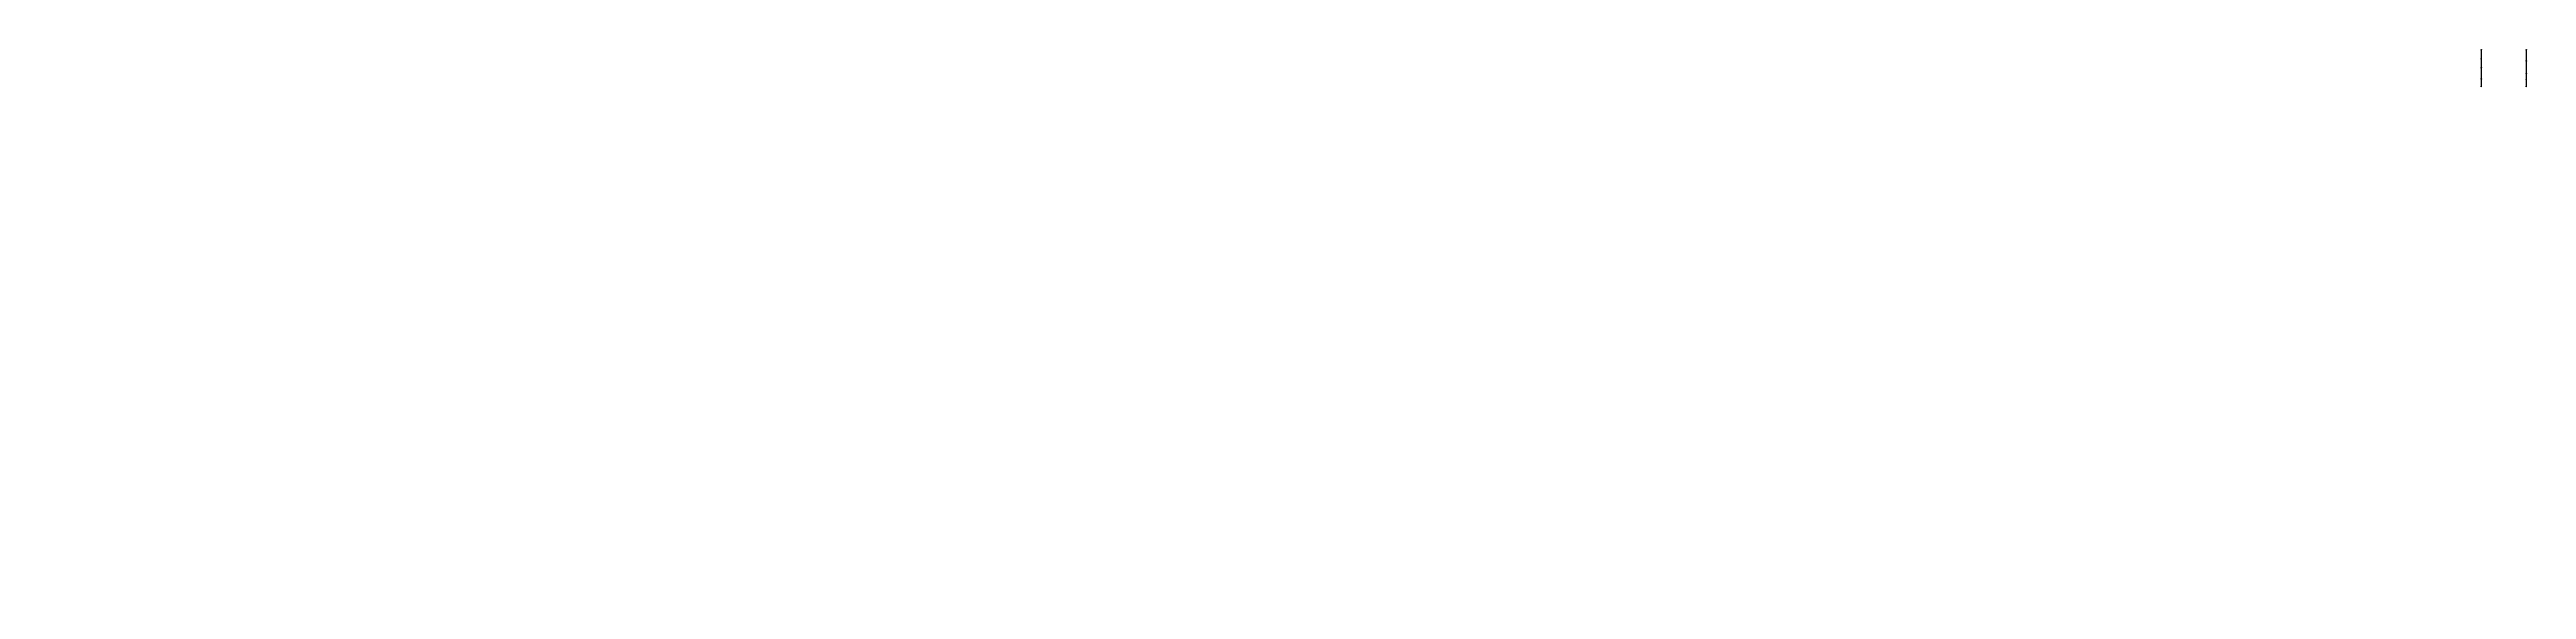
# Model space of a CAD drawing. Extents: x -110 to 3211, y -163 to 893.
# Drawn here: x 606 to 1322, y -14 to 142 of the extents above; entities that cross this region are included whole.
import ezdxf

# ---------------------------------------------------------------- set-up
doc = ezdxf.new("R2010")
doc.units = 0
doc.header["$LTSCALE"] = 0.8
doc.header["$MEASUREMENT"] = 0
doc.layers.get('0').update_dxf_attribs({"color": 5, "linetype": 'CONTINUOUS'})
doc.layers.get('DEFPOINTS').update_dxf_attribs({"linetype": 'CONTINUOUS'})
doc.layers.add('COTATITION', color=5, linetype='CONTINUOUS')
doc.dimstyles.new('ISO-25', dxfattribs={"dimtxt": 0.25, "dimasz": 0.25, "dimexe": 1.25, "dimexo": 0.625, "dimgap": 0.001, "dimtad": 1, "dimzin": 1, "dimtxsty": 'Standard', "dimblk": 'SMALL', "dimcen": 0.25, "dimse1": 1, "dimse2": 1, "dimazin": 0, "dimtfac": 1, "dimtmove": 1, "dimatfit": 3, "dimldrblk": 'SMALL', "dimfxl": 1, "dimarcsym": 0})

# ---------------------------------------------------------------- blocks, each defined once
blk = doc.blocks.new('_Small')
at = {"color": 0, "linetype": 'ByBlock', "lineweight": -2}
blk.add_circle((0, 0), 0.25, dxfattribs=at)
blk = doc.blocks.new('*D174')
at = {"layer": 'COTATITION', "color": 0, "lineweight": -2, "ltscale": 0.3, "transparency": 16777216}
blk.add_line((1308.73, 141.92), (1308.73, 136.72), dxfattribs=at)
at = {"layer": 'DEFPOINTS', "color": 0, "ltscale": 0.3, "transparency": 16777216}
for p in [(1308.73, 141.92), (1308.73, 136.72), (1308.73, 136.72)]:
    blk.add_point(p, dxfattribs=at)
at = {"layer": 'COTATITION', "color": 0, "lineweight": -2, "ltscale": 0.3, "transparency": 16777216, "xscale": 0.250000000000011, "yscale": 0.250000000000011, "zscale": 0.250000000000011}
for p, rotation in [((1308.73, 141.92), 90), ((1308.73, 136.72), 270)]:
    blk.add_blockref('_Small', p, dxfattribs=dict(at, rotation=rotation))
at = {"layer": 'COTATITION', "color": 0, "ltscale": 0.3, "transparency": 16777216, "insert": (1308.59, 139.32), "char_height": 0.25, "attachment_point": 5, "rotation": 90}
blk.add_mtext('5,20', dxfattribs=at)
blk = doc.blocks.new('*D175')
at = {"layer": 'COTATITION', "color": 0, "lineweight": -2, "ltscale": 0.3, "transparency": 16777216}
blk.add_line((1308.73, 136.72), (1308.73, 133.52), dxfattribs=at)
at = {"layer": 'DEFPOINTS', "color": 0, "ltscale": 0.3, "transparency": 16777216}
for p in [(1308.73, 136.72), (1308.73, 133.52), (1308.73, 133.52)]:
    blk.add_point(p, dxfattribs=at)
at = {"layer": 'COTATITION', "color": 0, "lineweight": -2, "ltscale": 0.3, "transparency": 16777216, "xscale": 0.250000000000011, "yscale": 0.250000000000011, "zscale": 0.250000000000011}
for p, rotation in [((1308.73, 136.72), 90), ((1308.73, 133.52), 270)]:
    blk.add_blockref('_Small', p, dxfattribs=dict(at, rotation=rotation))
at = {"layer": 'COTATITION', "color": 0, "ltscale": 0.3, "transparency": 16777216, "insert": (1308.59, 135.12), "char_height": 0.25, "attachment_point": 5, "rotation": 90}
blk.add_mtext('3,20', dxfattribs=at)
blk = doc.blocks.new('*D176')
at = {"layer": 'COTATITION', "color": 0, "lineweight": -2, "ltscale": 0.3, "transparency": 16777216}
blk.add_line((1308.73, 133.52), (1308.73, 131.32), dxfattribs=at)
at = {"layer": 'DEFPOINTS', "color": 0, "ltscale": 0.3, "transparency": 16777216}
for p in [(1308.73, 133.52), (1308.73, 131.32), (1308.73, 131.32)]:
    blk.add_point(p, dxfattribs=at)
at = {"layer": 'COTATITION', "color": 0, "lineweight": -2, "ltscale": 0.3, "transparency": 16777216, "xscale": 0.250000000000011, "yscale": 0.250000000000011, "zscale": 0.250000000000011}
for p, rotation in [((1308.73, 133.52), 90), ((1308.73, 131.32), 270)]:
    blk.add_blockref('_Small', p, dxfattribs=dict(at, rotation=rotation))
at = {"layer": 'COTATITION', "color": 0, "ltscale": 0.3, "transparency": 16777216, "insert": (1308.59, 132.42), "char_height": 0.25, "attachment_point": 5, "rotation": 90}
blk.add_mtext('2,20', dxfattribs=at)
blk = doc.blocks.new('*D177')
at = {"layer": 'COTATITION', "color": 0, "lineweight": -2, "ltscale": 0.3, "transparency": 16777216}
blk.add_line((1321.72, 141.92), (1321.72, 138.72), dxfattribs=at)
at = {"layer": 'DEFPOINTS', "color": 0, "ltscale": 0.3, "transparency": 16777216}
for p in [(1321.72, 141.92), (1321.72, 138.72), (1321.72, 138.72)]:
    blk.add_point(p, dxfattribs=at)
at = {"layer": 'COTATITION', "color": 0, "lineweight": -2, "ltscale": 0.3, "transparency": 16777216, "xscale": 0.250000000000011, "yscale": 0.250000000000011, "zscale": 0.250000000000011}
for p, rotation in [((1321.72, 141.92), 90), ((1321.72, 138.72), 270)]:
    blk.add_blockref('_Small', p, dxfattribs=dict(at, rotation=rotation))
at = {"layer": 'COTATITION', "color": 0, "ltscale": 0.3, "transparency": 16777216, "insert": (1321.57, 140.32), "char_height": 0.25, "attachment_point": 5, "rotation": 90}
blk.add_mtext('3,20', dxfattribs=at)
blk = doc.blocks.new('*D178')
at = {"layer": 'COTATITION', "color": 0, "lineweight": -2, "ltscale": 0.3, "transparency": 16777216}
blk.add_line((1321.72, 138.72), (1321.72, 135.02), dxfattribs=at)
at = {"layer": 'DEFPOINTS', "color": 0, "ltscale": 0.3, "transparency": 16777216}
for p in [(1321.72, 138.72), (1321.72, 135.02), (1321.72, 135.02)]:
    blk.add_point(p, dxfattribs=at)
at = {"layer": 'COTATITION', "color": 0, "lineweight": -2, "ltscale": 0.3, "transparency": 16777216, "xscale": 0.250000000000011, "yscale": 0.250000000000011, "zscale": 0.250000000000011}
for p, rotation in [((1321.72, 138.72), 90), ((1321.72, 135.02), 270)]:
    blk.add_blockref('_Small', p, dxfattribs=dict(at, rotation=rotation))
at = {"layer": 'COTATITION', "color": 0, "ltscale": 0.3, "transparency": 16777216, "insert": (1321.57, 136.87), "char_height": 0.25, "attachment_point": 5, "rotation": 90}
blk.add_mtext('3,70', dxfattribs=at)
blk = doc.blocks.new('*D179')
at = {"layer": 'COTATITION', "color": 0, "lineweight": -2, "ltscale": 0.3, "transparency": 16777216}
blk.add_line((1321.72, 135.02), (1321.72, 131.32), dxfattribs=at)
at = {"layer": 'DEFPOINTS', "color": 0, "ltscale": 0.3, "transparency": 16777216}
for p in [(1321.72, 135.02), (1321.72, 131.32), (1321.72, 131.32)]:
    blk.add_point(p, dxfattribs=at)
at = {"layer": 'COTATITION', "color": 0, "lineweight": -2, "ltscale": 0.3, "transparency": 16777216, "xscale": 0.250000000000011, "yscale": 0.250000000000011, "zscale": 0.250000000000011}
for p, rotation in [((1321.72, 135.02), 90), ((1321.72, 131.32), 270)]:
    blk.add_blockref('_Small', p, dxfattribs=dict(at, rotation=rotation))
at = {"layer": 'COTATITION', "color": 0, "ltscale": 0.3, "transparency": 16777216, "insert": (1321.57, 133.17), "char_height": 0.25, "attachment_point": 5, "rotation": 90}
blk.add_mtext('3,70', dxfattribs=at)
blk = doc.blocks.new('*D205')
at = {"layer": 'COTATITION', "color": 0, "lineweight": -2, "ltscale": 0.3, "transparency": 16777216}
blk.add_line((165.8, -13.86), (165.8, -10.86), dxfattribs=at)
at = {"layer": 'DEFPOINTS', "color": 0, "ltscale": 0.3, "transparency": 16777216}
for p in [(165.8, -10.86), (165.8, -13.86), (1312.92, -10.86)]:
    blk.add_point(p, dxfattribs=at)
at = {"layer": 'COTATITION', "color": 0, "lineweight": -2, "ltscale": 0.3, "transparency": 16777216, "xscale": 0.250000000000011, "yscale": 0.250000000000011, "zscale": 0.250000000000011}
for p, rotation in [((165.8, -10.86), 90), ((165.8, -13.86), 270)]:
    blk.add_blockref('_Small', p, dxfattribs=dict(at, rotation=rotation))
at = {"layer": 'COTATITION', "color": 0, "ltscale": 0.3, "transparency": 16777216, "insert": (165.65, -12.36), "char_height": 0.25, "attachment_point": 5, "rotation": 90}
blk.add_mtext('3,00', dxfattribs=at)

msp = doc.modelspace()

# ---------------------------------------------------------------- dimensions: what is measured, and where the dimension line sits
at = {"layer": 'COTATITION', "ltscale": 0.3}
for base, p1, p2, override, picture, middle in [((1308.733, 136.722), (1308.733, 141.922), (1308.733, 136.722), {"dimtmove": 1, "dimfxl": 1.25, "dimarcsym": 2}, '*D174', (1308.586, 139.322)), ((1308.733, 133.522), (1308.733, 136.722), (1308.733, 133.522), {"dimtmove": 1, "dimfxl": 1.25, "dimarcsym": 2}, '*D175', (1308.586, 135.122)), ((1321.721, 138.722), (1321.721, 141.922), (1321.721, 138.722), {"dimtmove": 1, "dimfxl": 1.25, "dimarcsym": 2}, '*D177', (1321.574, 140.322)), ((1321.721, 135.022), (1321.721, 138.722), (1321.721, 135.022), {"dimtmove": 1, "dimfxl": 1.25, "dimarcsym": 2}, '*D178', (1321.574, 136.872)), ((1308.733, 131.322), (1308.733, 133.522), (1308.733, 131.322), {"dimtmove": 1, "dimfxl": 1.25, "dimarcsym": 2}, '*D176', (1308.586, 132.422)), ((1321.721, 131.322), (1321.721, 135.022), (1321.721, 131.322), {"dimtmove": 1, "dimfxl": 1.25, "dimarcsym": 2}, '*D179', (1321.574, 133.172)), ((165.796, -10.864), (165.796, -13.864), (1312.923, -10.864), {"dimfxl": 1.25, "dimarcsym": 2}, '*D205', (165.649, -12.364))]:
    dim = msp.add_linear_dim(base=base, p1=p1, p2=p2, angle=90, dimstyle='ISO-25', override=override, dxfattribs=at)
    dim.commit()
    dim.dimension.update_dxf_attribs({"geometry": picture, "text_midpoint": middle})

doc.saveas('drawing.dxf')
